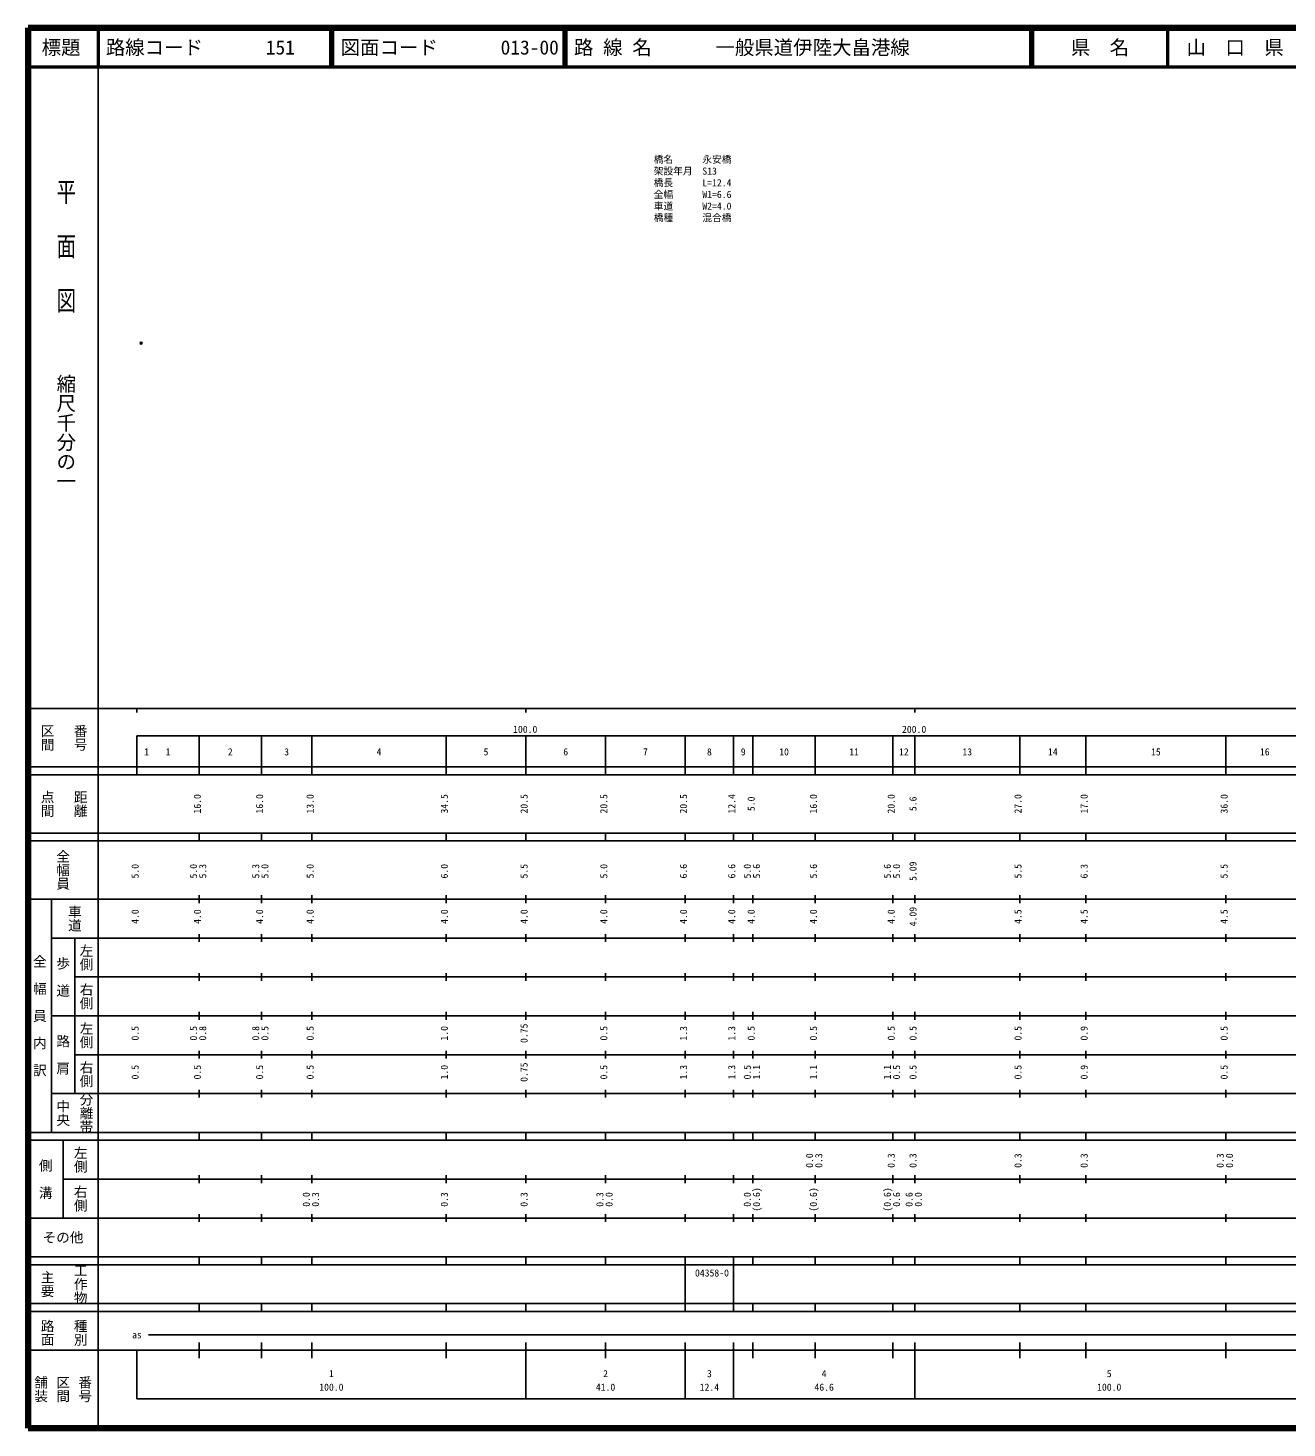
# Model space of a CAD drawing. Units: millimetres on the paper. Extents: x 40 to 680, y 20 to 380.
# Drawn here: x 40 to 363.7, y 20 to 380 of the extents above; entities that cross this region are included whole.
import ezdxf
from ezdxf.enums import TextEntityAlignment as Align

# ---------------------------------------------------------------- set-up
doc = ezdxf.new("R2010")
doc.units = ezdxf.units.MM
doc.header["$PDMODE"] = 32
doc.header["$PDSIZE"] = 0.5
for name, color, linetype in [('M-OTRS', 6, 'Continuous'), ('M-STR-HTXT', 7, 'Continuous'), ('M-TTL-TXT', 7, 'Continuous')]:
    doc.layers.add(name, color=color, linetype=linetype)
for name, color, linetype, lineweight in [('M-TTL', 2, 'Continuous', 140), ('M-TTL-BAND', 7, 'Continuous', 25), ('M-TTL-LINE', 7, 'Continuous', 50)]:
    doc.layers.add(name, color=color, linetype=linetype, lineweight=lineweight)
doc.styles.add('@ＭＳ ゴシック', font='')
doc.styles.add('ＭＳ ゴシック', font='')
doc.styles.get('@ＭＳ ゴシック').set_extended_font_data('@MS Gothic')
doc.styles.get('ＭＳ ゴシック').set_extended_font_data('MS Gothic')

msp = doc.modelspace()

# ---------------------------------------------------------------- linework, layer by layer
at = {"layer": 'M-OTRS'}
msp.add_point((69.061, 298.991), dxfattribs=at)
at = {"layer": 'M-TTL'}
for p, q in [((40, 380), (40, 20)), ((680, 380), (40, 380)), ((40, 20), (680, 20))]:
    msp.add_line(p, q, dxfattribs=at)
at = {"layer": 'M-TTL-BAND'}
for p, q in [((58, 370), (58, 20)), ((40, 205), (579, 205)), ((68, 205), (68, 204)), ((168, 205), (168, 204)), ((268, 205), (268, 204)), ((68, 198), (579, 198)), ((68, 198), (68, 188)), ((84, 188), (84, 198)), ((100, 188), (100, 198)), ((113, 188), (113, 198)), ((147.5, 188), (147.5, 198)), ((168, 188), (168, 198)), ((188.5, 188), (188.5, 198)), ((209, 188), (209, 198)), ((221.4, 188), (221.4, 198)), ((226.4, 188), (226.4, 198)), ((242.4, 188), (242.4, 198)), ((262.4, 188), (262.4, 198)), ((268, 188), (268, 198)), ((295, 188), (295, 198)), ((312, 188), (312, 198)), ((348, 188), (348, 198)), ((40, 190), (579, 190)), ((40, 188), (579, 188)), ((40, 173), (579, 173)), ((84, 171), (84, 173)), ((100, 171), (100, 173)), ((113, 171), (113, 173)), ((147.5, 171), (147.5, 173)), ((168, 171), (168, 173)), ((188.5, 171), (188.5, 173)), ((209, 171), (209, 173)), ((221.4, 171), (221.4, 173)), ((226.4, 171), (226.4, 173)), ((242.4, 171), (242.4, 173)), ((262.4, 171), (262.4, 173)), ((268, 171), (268, 173)), ((295, 171), (295, 173)), ((312, 171), (312, 173)), ((348, 171), (348, 173)), ((40, 171), (579, 171)), ((40, 156), (579, 156)), ((46, 96), (46, 156)), ((84, 155), (84, 157)), ((100, 155), (100, 157)), ((113, 155), (113, 157)), ((147.5, 155), (147.5, 157)), ((168, 155), (168, 157)), ((188.5, 155), (188.5, 157)), ((209, 155), (209, 157)), ((221.4, 155), (221.4, 157)), ((226.4, 155), (226.4, 157)), ((242.4, 155), (242.4, 157)), ((262.4, 155), (262.4, 157)), ((268, 155), (268, 157)), ((295, 155), (295, 157)), ((312, 155), (312, 157)), ((348, 155), (348, 157)), ((46, 146), (579, 146)), ((52, 146), (52, 106)), ((84, 145), (84, 147)), ((100, 145), (100, 147)), ((113, 145), (113, 147)), ((147.5, 145), (147.5, 147)), ((168, 145), (168, 147)), ((188.5, 145), (188.5, 147)), ((209, 145), (209, 147)), ((221.4, 145), (221.4, 147)), ((226.4, 145), (226.4, 147)), ((242.4, 145), (242.4, 147)), ((262.4, 145), (262.4, 147)), ((268, 145), (268, 147)), ((295, 145), (295, 147)), ((312, 145), (312, 147)), ((348, 145), (348, 147)), ((84, 135), (84, 137)), ((100, 135), (100, 137)), ((113, 135), (113, 137)), ((147.5, 135), (147.5, 137)), ((168, 135), (168, 137)), ((188.5, 135), (188.5, 137)), ((209, 135), (209, 137)), ((221.4, 135), (221.4, 137)), ((226.4, 135), (226.4, 137)), ((242.4, 135), (242.4, 137)), ((262.4, 135), (262.4, 137)), ((268, 135), (268, 137)), ((295, 135), (295, 137)), ((312, 135), (312, 137)), ((348, 135), (348, 137)), ((52, 136), (579, 136)), ((46, 126), (579, 126)), ((84, 125), (84, 127)), ((100, 125), (100, 127)), ((113, 125), (113, 127)), ((147.5, 125), (147.5, 127)), ((168, 125), (168, 127)), ((188.5, 125), (188.5, 127)), ((209, 125), (209, 127)), ((221.4, 125), (221.4, 127)), ((226.4, 125), (226.4, 127)), ((242.4, 125), (242.4, 127)), ((262.4, 125), (262.4, 127)), ((268, 125), (268, 127)), ((295, 125), (295, 127)), ((312, 125), (312, 127)), ((348, 125), (348, 127)), ((52, 116), (579, 116)), ((84, 115), (84, 117)), ((100, 115), (100, 117)), ((113, 115), (113, 117)), ((147.5, 115), (147.5, 117)), ((168, 115), (168, 117)), ((188.5, 115), (188.5, 117)), ((209, 115), (209, 117)), ((221.4, 115), (221.4, 117)), ((226.4, 115), (226.4, 117)), ((242.4, 115), (242.4, 117)), ((262.4, 115), (262.4, 117)), ((268, 115), (268, 117)), ((295, 115), (295, 117)), ((312, 115), (312, 117)), ((348, 115), (348, 117)), ((46, 106), (579, 106)), ((84, 105), (84, 107)), ((100, 105), (100, 107)), ((113, 105), (113, 107)), ((147.5, 105), (147.5, 107)), ((168, 105), (168, 107)), ((188.5, 105), (188.5, 107)), ((209, 105), (209, 107)), ((221.4, 105), (221.4, 107)), ((226.4, 105), (226.4, 107)), ((242.4, 105), (242.4, 107)), ((262.4, 105), (262.4, 107)), ((268, 105), (268, 107)), ((295, 105), (295, 107)), ((312, 105), (312, 107)), ((348, 105), (348, 107)), ((40, 96), (579, 96)), ((40, 94), (579, 94)), ((49, 94), (49, 74)), ((84, 94), (84, 96)), ((100, 94), (100, 96)), ((113, 94), (113, 96)), ((147.5, 94), (147.5, 96)), ((168, 94), (168, 96)), ((188.5, 94), (188.5, 96)), ((209, 94), (209, 96)), ((221.4, 94), (221.4, 96)), ((226.4, 94), (226.4, 96)), ((242.4, 94), (242.4, 96)), ((262.4, 94), (262.4, 96)), ((268, 94), (268, 96)), ((295, 94), (295, 96)), ((312, 94), (312, 96)), ((348, 94), (348, 96)), ((49, 84), (579, 84)), ((84, 83), (84, 85)), ((100, 83), (100, 85)), ((113, 83), (113, 85)), ((147.5, 83), (147.5, 85)), ((168, 83), (168, 85)), ((188.5, 83), (188.5, 85)), ((209, 83), (209, 85)), ((221.4, 83), (221.4, 85)), ((226.4, 83), (226.4, 85)), ((242.4, 83), (242.4, 85)), ((262.4, 83), (262.4, 85)), ((268, 83), (268, 85)), ((295, 83), (295, 85)), ((312, 83), (312, 85)), ((348, 83), (348, 85)), ((40, 74), (579, 74)), ((84, 73), (84, 75)), ((100, 73), (100, 75)), ((113, 73), (113, 75)), ((147.5, 73), (147.5, 75)), ((168, 73), (168, 75)), ((188.5, 73), (188.5, 75)), ((209, 73), (209, 75)), ((221.4, 73), (221.4, 75)), ((226.4, 73), (226.4, 75)), ((242.4, 73), (242.4, 75)), ((262.4, 73), (262.4, 75)), ((268, 73), (268, 75)), ((295, 73), (295, 75)), ((312, 73), (312, 75)), ((348, 73), (348, 75)), ((40, 64), (579, 64)), ((40, 62), (579, 62)), ((84, 62), (84, 64)), ((100, 62), (100, 64)), ((113, 62), (113, 64)), ((147.5, 62), (147.5, 64)), ((168, 62), (168, 64)), ((188.5, 62), (188.5, 64)), ((209, 62), (209, 64)), ((209, 52), (209, 62)), ((221.4, 62), (221.4, 64)), ((221.4, 52), (221.4, 62)), ((226.4, 62), (226.4, 64)), ((242.4, 62), (242.4, 64)), ((262.4, 62), (262.4, 64)), ((268, 62), (268, 64)), ((295, 62), (295, 64)), ((312, 62), (312, 64)), ((348, 62), (348, 64)), ((40, 52), (579, 52)), ((84, 50), (84, 52)), ((100, 50), (100, 52)), ((113, 50), (113, 52)), ((147.5, 50), (147.5, 52)), ((168, 50), (168, 52)), ((188.5, 50), (188.5, 52)), ((209, 50), (209, 52)), ((221.4, 50), (221.4, 52)), ((226.4, 50), (226.4, 52)), ((242.4, 50), (242.4, 52)), ((262.4, 50), (262.4, 52)), ((268, 50), (268, 52)), ((295, 50), (295, 52)), ((312, 50), (312, 52)), ((348, 50), (348, 52)), ((40, 50), (579, 50)), ((71, 44), (565, 44)), ((40, 40), (579, 40)), ((68, 40), (68, 27.5)), ((84, 38), (84, 42)), ((100, 38), (100, 42)), ((113, 38), (113, 42)), ((147.5, 38), (147.5, 42)), ((168, 27.5), (168, 42)), ((188.5, 38), (188.5, 42)), ((209, 27.5), (209, 42)), ((221.4, 27.5), (221.4, 42)), ((226.4, 38), (226.4, 42)), ((242.4, 38), (242.4, 42)), ((262.4, 38), (262.4, 42)), ((268, 27.5), (268, 42)), ((295, 38), (295, 42)), ((312, 38), (312, 42)), ((348, 38), (348, 42)), ((68, 27.5), (579, 27.5))]:
    msp.add_line(p, q, dxfattribs=at)
at = {"layer": 'M-TTL-LINE'}
for p, q in [((58, 380), (58, 370)), ((117.75, 380), (117.75, 370)), ((118.25, 380), (118.25, 370)), ((177.75, 380), (177.75, 370)), ((178.25, 380), (178.25, 370)), ((297.75, 380), (297.75, 370)), ((298.25, 380), (298.25, 370)), ((333, 380), (333, 370)), ((40, 370), (680, 370))]:
    msp.add_line(p, q, dxfattribs=at)

# ---------------------------------------------------------------- texts
at = {"layer": 'M-STR-HTXT', "style": 'ＭＳ ゴシック'}
for s, p in [('橋名\u3000\u3000\u3000永安橋', (200.883, 344.738)), ('架設年月\u3000S13', (200.883, 341.738)), ('橋長\u3000\u3000\u3000L=12.4', (200.883, 338.738)), ('全幅\u3000\u3000\u3000W1=6.6', (200.883, 335.738)), ('車道\u3000\u3000\u3000W2=4.0', (200.883, 332.738)), ('橋種\u3000\u3000\u3000混合橋', (200.883, 329.738))]:
    msp.add_text(s, height=1.833, dxfattribs=at).set_placement(p, align=Align.BOTTOM_LEFT)
at = {"layer": 'M-TTL-BAND', "style": '@ＭＳ ゴシック', "width": 1.4}
msp.add_text('平  面  図', height=3.666, rotation=270, dxfattribs=at).set_placement((49.777, 306.475), align=Align.MIDDLE_RIGHT)
at = {"layer": 'M-TTL-BAND', "style": '@ＭＳ ゴシック'}
msp.add_text('縮尺千分の一', height=3.666, rotation=270, dxfattribs=at).set_placement((49.777, 261.03), align=Align.MIDDLE_RIGHT)
for s, p in [('区間', (45, 197.5)), ('番号', (53.5, 197.5)), ('点間', (45, 180.5)), ('距離', (53.5, 180.5)), ('全幅員', (49, 163.5)), ('車道', (52, 151)), ('左側', (55, 141)), ('全\u3000幅\u3000員\u3000内\u3000訳', (43, 126)), ('歩\u3000道', (49, 136)), ('右側', (55, 131)), ('左側', (55, 121)), ('路\u3000肩', (49, 116)), ('右側', (55, 111)), ('分離帯', (55, 101)), ('中央', (49, 101)), ('左側', (53.5, 89)), ('側\u3000溝', (44.5, 84)), ('右側', (53.5, 79)), ('工作物', (53.5, 57)), ('主要', (45, 57)), ('路面', (45, 44.5)), ('種別', (53.5, 44.5)), ('舗装', (43.333, 30)), ('区間', (49, 30)), ('番号', (54.667, 30))]:
    msp.add_text(s, height=2.566, rotation=270, dxfattribs=at).set_placement(p, align=Align.MIDDLE_CENTER)
at = {"layer": 'M-TTL-BAND', "style": 'ＭＳ ゴシック'}
for s, p in [('100.0', (167.844, 198.195)), ('200.0', (267.844, 198.195)), ('1', (70.5, 192.405)), ('1', (76, 192.405)), ('2', (92, 192.405)), ('3', (106.5, 192.405)), ('4', (130.25, 192.405)), ('5', (157.75, 192.405)), ('6', (178.25, 192.405)), ('7', (198.75, 192.405)), ('8', (215.2, 192.405)), ('9', (223.9, 192.405)), ('10', (234.4, 192.405)), ('11', (252.4, 192.405)), ('12', (265.2, 192.405)), ('13', (281.5, 192.405)), ('14', (303.5, 192.405)), ('15', (330, 192.405)), ('16', (358, 192.405)), ('as', (68, 42.5)), ('1', (118, 32.523)), ('2', (188.5, 32.523)), ('3', (215.2, 32.523)), ('4', (244.7, 32.523)), ('5', (318, 32.523)), ('100.0', (118, 29.033)), ('41.0', (188.5, 29.033)), ('12.4', (215.2, 29.033)), ('46.6', (244.7, 29.033)), ('100.0', (318, 29.033))]:
    msp.add_text(s, height=1.833, dxfattribs=at).set_placement(p, align=Align.BOTTOM_CENTER)
for s, p in [('16.0', (85, 180.5)), ('16.0', (101, 180.5)), ('13.0', (114, 180.5)), ('34.5', (148.5, 180.5)), ('20.5', (169, 180.5)), ('20.5', (189.5, 180.5)), ('20.5', (210, 180.5)), ('12.4', (222.4, 180.5)), ('5.0', (227.4, 180.5)), ('16.0', (243.4, 180.5)), ('20.0', (263.4, 180.5)), ('5.6', (269, 180.5)), ('27.0', (296, 180.5)), ('17.0', (313, 180.5)), ('36.0', (349, 180.5)), ('5.0', (69, 163.174)), ('5.0', (84, 163.174)), ('5.3', (86.37, 163.174)), ('5.3', (100, 163.174)), ('5.0', (102.37, 163.174)), ('5.0', (114, 163.174)), ('6.0', (148.5, 163.174)), ('5.5', (169, 163.174)), ('5.0', (189.5, 163.174)), ('6.6', (210, 163.174)), ('6.6', (222.4, 163.174)), ('5.0', (226.4, 163.174)), ('5.6', (228.77, 163.174)), ('5.6', (243.4, 163.174)), ('5.6', (262.4, 163.174)), ('5.0', (264.77, 163.174)), ('5.09', (269, 163.174)), ('5.5', (296, 163.174)), ('6.3', (313, 163.174)), ('5.5', (349, 163.174)), ('4.0', (69, 151.5)), ('4.0', (85, 151.5)), ('4.0', (101, 151.5)), ('4.0', (114, 151.5)), ('4.0', (148.5, 151.5)), ('4.0', (169, 151.5)), ('4.0', (189.5, 151.5)), ('4.0', (210, 151.5)), ('4.0', (222.4, 151.5)), ('4.0', (227.4, 151.5)), ('4.0', (243.4, 151.5)), ('4.0', (263.4, 151.5)), ('4.09', (269, 151.5)), ('4.5', (296, 151.5)), ('4.5', (313, 151.5)), ('4.5', (349, 151.5)), ('0.5', (69, 121.5)), ('0.5', (84, 121.5)), ('0.8', (86.37, 121.5)), ('0.8', (100, 121.5)), ('0.5', (102.37, 121.5)), ('0.5', (114, 121.5)), ('1.0', (148.5, 121.5)), ('0.75', (169, 121.5)), ('0.5', (189.5, 121.5)), ('1.3', (210, 121.5)), ('1.3', (222.4, 121.5)), ('0.5', (227.4, 121.5)), ('0.5', (243.4, 121.5)), ('0.5', (263.4, 121.5)), ('0.5', (269, 121.5)), ('0.5', (296, 121.5)), ('0.9', (313, 121.5)), ('0.5', (349, 121.5)), ('0.5', (69, 111.5)), ('0.5', (85, 111.5)), ('0.5', (101, 111.5)), ('0.5', (114, 111.5)), ('1.0', (148.5, 111.5)), ('0.75', (169, 111.5)), ('0.5', (189.5, 111.5)), ('1.3', (210, 111.5)), ('1.3', (222.4, 111.5)), ('0.5', (226.4, 111.5)), ('1.1', (228.77, 111.5)), ('1.1', (243.4, 111.5)), ('1.1', (262.4, 111.5)), ('0.5', (264.77, 111.5)), ('0.5', (269, 111.5)), ('0.5', (296, 111.5)), ('0.9', (313, 111.5)), ('0.5', (349, 111.5)), ('0.0', (242.4, 88.764)), ('0.3', (244.77, 88.764)), ('0.3', (263.4, 88.764)), ('0.3', (269, 88.764)), ('0.3', (296, 88.764)), ('0.3', (313, 88.764)), ('0.3', (348, 88.764)), ('0.0', (350.37, 88.764)), ('0.0', (113, 78.764)), ('0.3', (115.37, 78.764)), ('0.3', (148.5, 78.764)), ('0.3', (169, 78.764)), ('0.3', (188.5, 78.764)), ('0.0', (190.87, 78.764)), ('0.0', (226.4, 78.764)), ('(0.6)', (228.77, 78.764)), ('(0.6)', (243.4, 78.764)), ('(0.6)', (262.4, 78.764)), ('0.6', (264.77, 78.764)), ('0.6', (268, 78.764)), ('0.0', (270.37, 78.764))]:
    msp.add_text(s, height=1.833, rotation=90, dxfattribs=at).set_placement(p, align=Align.BOTTOM_CENTER)
msp.add_text('その他', height=2.566, dxfattribs=at).set_placement((49, 69), align=Align.MIDDLE_CENTER)
msp.add_text('04358-0', height=1.833, dxfattribs=at).set_placement((211.492, 58.405), align=Align.BOTTOM_LEFT)
at = {"layer": 'M-TTL-TXT', "style": 'ＭＳ ゴシック'}
for s, p in [('標題', (48.5, 375)), ('県\u3000名', (315.625, 375)), ('山\u3000口\u3000県', (350.375, 375))]:
    msp.add_text(s, height=3.666, dxfattribs=at).set_placement(p, align=Align.MIDDLE_CENTER)
for s, p in [('路線コード', (60, 375)), ('151', (101.142, 375)), ('151', (101.142, 375)), ('151', (101.142, 375)), ('図面コード', (120.38, 375)), ('013-00', (161.521, 375)), ('路 線 名', (180.38, 375)), ('一般県道伊陸大畠港線', (216.734, 375))]:
    msp.add_text(s, height=3.666, dxfattribs=at).set_placement(p, align=Align.MIDDLE_LEFT)

doc.saveas('drawing.dxf')
